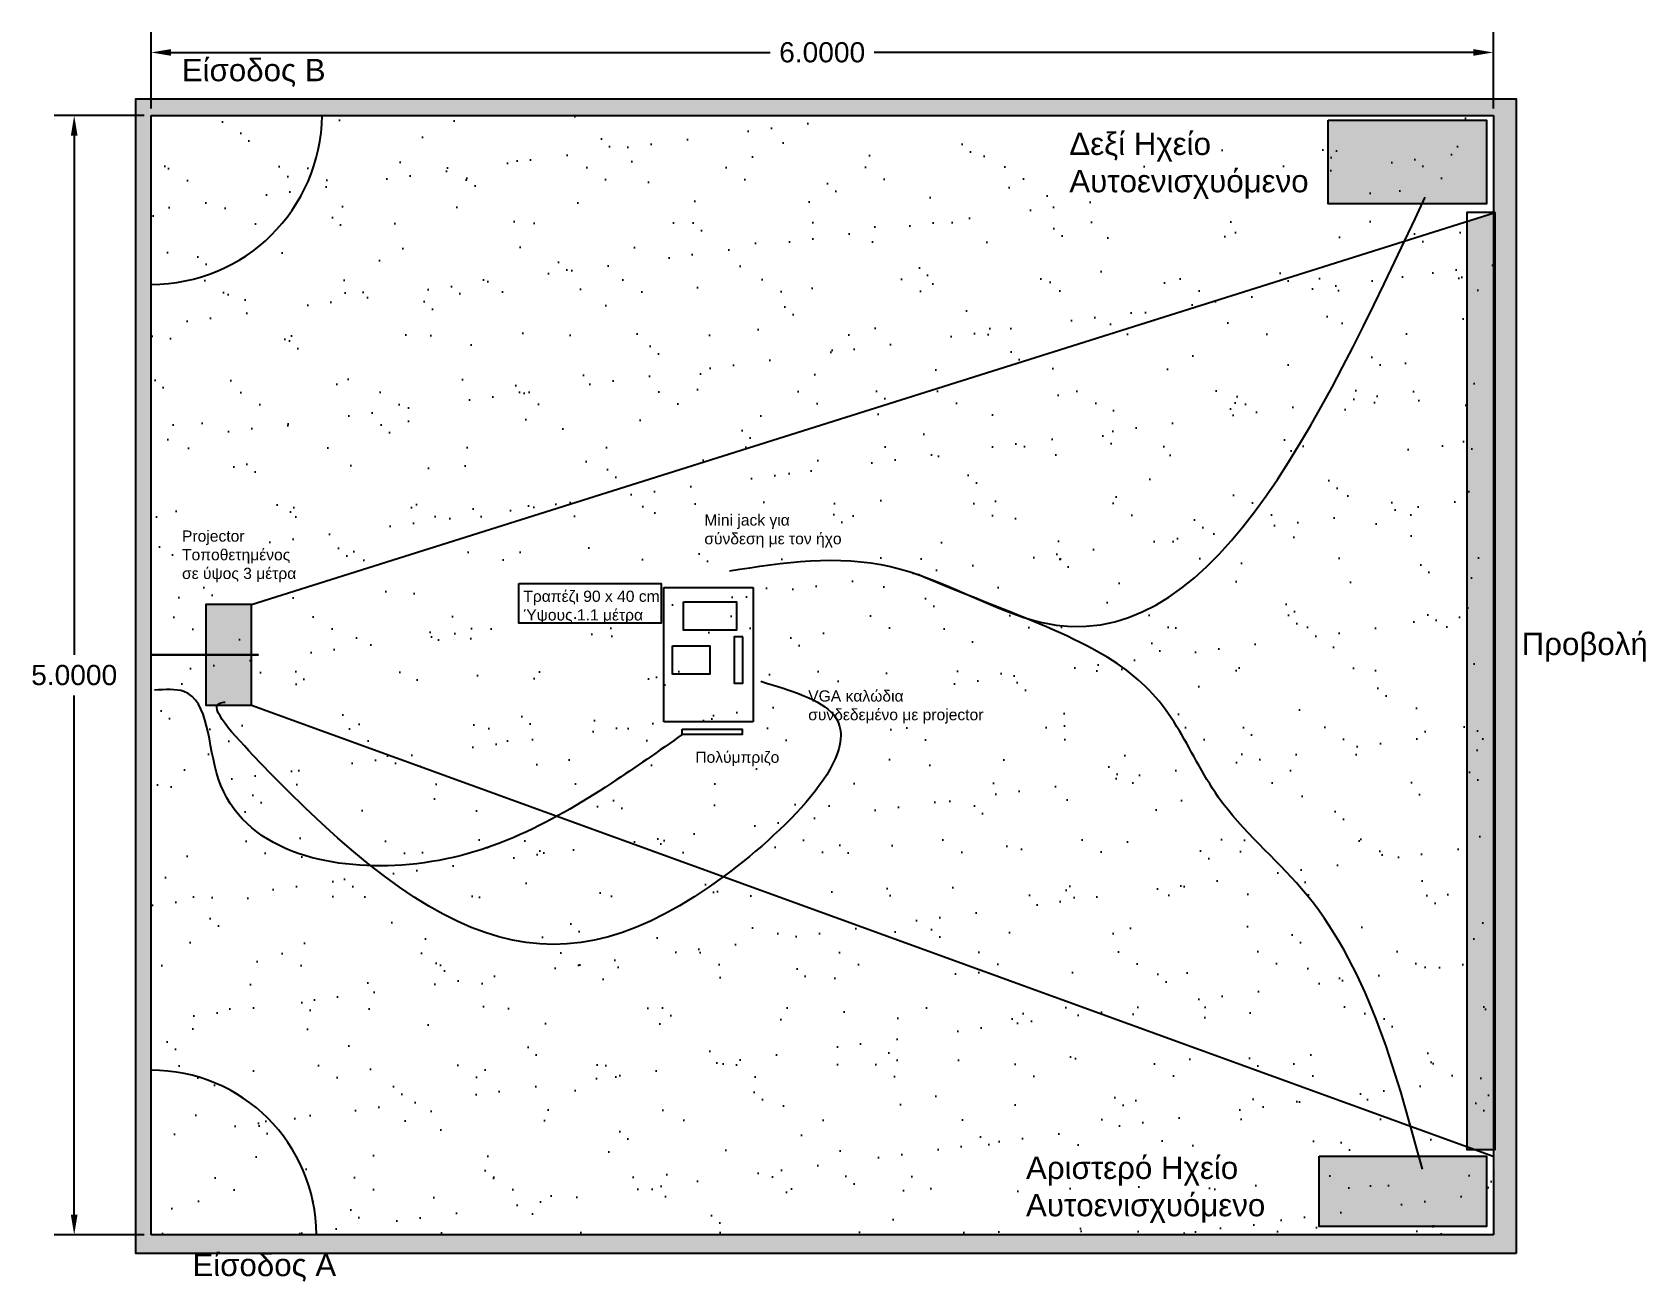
# Model space of a CAD drawing. Header units: inches. Extents: x 8.72 to 15.93, y 15.59 to 21.17.
import ezdxf

# ---------------------------------------------------------------- set-up
doc = ezdxf.new("R2010")
doc.units = ezdxf.units.IN
doc.header["$MEASUREMENT"] = 0
doc.styles.get("Standard").update_dxf_attribs({"font": 'Arial Regular.ttf'})
doc.dimstyles.get("Standard").update_dxf_attribs({"dimtxt": 0.18, "dimasz": 0.18, "dimexe": 0.18, "dimexo": 0.0625, "dimgap": 0.09, "dimtad": 0, "dimtih": 1, "dimtoh": 1, "dimdec": 4, "dimzin": 0, "dimdsep": 46, "dimtxsty": 'Standard', "dimcen": 0.09, "dimadec": 0, "dimazin": 0, "dimtfac": 1, "dimtdec": 4, "dimtofl": 0, "dimtmove": 0, "dimatfit": 3, "dimfxl": 1, "dimtolj": 1, "dimtzin": 0, "dimarcsym": 0})

# ---------------------------------------------------------------- blocks, each defined once
blk = doc.blocks.new('*D3')
at = {"color": 0, "lineweight": -2, "transparency": 16777216}
for p, q in [((9.2153, 20.7994), (8.8132, 20.7994)), ((8.9032, 20.7094), (8.9032, 18.39)), ((8.9032, 15.8894), (8.9032, 18.2088)), ((9.2153, 15.7994), (8.8132, 15.7994))]:
    blk.add_line(p, q, dxfattribs=at)
at = {"color": 0, "transparency": 16777216}
for points in [[(8.8882, 20.7094), (8.9182, 20.7094), (8.9032, 20.7994)], [(8.8882, 15.8894), (8.9182, 15.8894), (8.9032, 15.7994)]]:
    blk.add_solid(points, dxfattribs=at)
at = {"layer": 'Defpoints', "color": 0, "transparency": 16777216}
for p in [(8.9032, 20.7994), (9.2465, 20.7994), (9.2465, 15.7994)]:
    blk.add_point(p, dxfattribs=at)
at = {"color": 0, "transparency": 16777216, "insert": (8.9032, 18.2994), "char_height": 0.09, "attachment_point": 5}
blk.add_mtext('\\A1;5.0000', dxfattribs=at)
blk = doc.blocks.new('*D4')
at = {"color": 0, "lineweight": -2, "ltscale": 0.5, "transparency": 16777216}
for p, q in [((9.2465, 20.8307), (9.2465, 21.1713)), ((15.2465, 20.8307), (15.2465, 21.1713)), ((9.3365, 21.0813), (12.0143, 21.0813)), ((15.1565, 21.0813), (12.4788, 21.0813))]:
    blk.add_line(p, q, dxfattribs=at)
at = {"color": 0, "ltscale": 0.5, "transparency": 16777216}
for points in [[(9.3365, 21.0963), (9.3365, 21.0663), (9.2465, 21.0813)], [(15.1565, 21.0963), (15.1565, 21.0663), (15.2465, 21.0813)]]:
    blk.add_solid(points, dxfattribs=at)
at = {"layer": 'Defpoints', "color": 0, "ltscale": 0.5, "transparency": 16777216}
for p in [(15.2465, 21.0813), (9.2465, 20.7994), (15.2465, 20.7994)]:
    blk.add_point(p, dxfattribs=at)
at = {"color": 0, "ltscale": 0.5, "transparency": 16777216, "insert": (12.2465, 21.0813), "char_height": 0.09, "attachment_point": 5}
blk.add_mtext('\\A1;6.0000', dxfattribs=at)

msp = doc.modelspace()

# ---------------------------------------------------------------- hatches: boundary and pattern name
h = msp.add_hatch(color=256)
h.dxf.hatch_style = 1
h.paths.add_polyline_path([(9.17809, 20.87364), (9.17809, 15.7155), (15.34894, 15.7155), (15.34894, 20.87364)])
h.paths.add_polyline_path([(15.24654, 20.79943), (15.24654, 20.36606), (15.25504, 20.36606), (15.25504, 16.18023), (15.24654, 15.79943), (9.24654, 15.79943), (9.24654, 20.79943)], flags=16)
h.paths.add_polyline_path([(9.69624, 18.61537), (9.69624, 18.16481), (9.4919, 18.16481), (9.4919, 18.61537)], flags=0)
h.paths.add_polyline_path([(11.53859, 18.69066), (11.93859, 18.69066), (11.93859, 18.09066), (11.53859, 18.09066), (11.53859, 18.39066)], flags=0)
h.paths.add_polyline_path([(11.62707, 18.62764), (11.86302, 18.62764), (11.86302, 18.4999), (11.62707, 18.4999)], flags=0)
h.paths.add_polyline_path([(11.57792, 18.43112), (11.74504, 18.43112), (11.74504, 18.30339), (11.57792, 18.30339)], flags=0)
h.paths.add_polyline_path([(11.85318, 18.47043), (11.89251, 18.47043), (11.89251, 18.26408), (11.85318, 18.26408)], flags=0)
h.paths.add_polyline_path([(14.50789, 20.77874), (15.21572, 20.77874), (15.21572, 20.40536), (14.50789, 20.40536)], flags=0)
h.paths.add_polyline_path([(14.46857, 16.15075), (15.21572, 16.15075), (15.21572, 15.83633), (14.46857, 15.83633)], flags=0)
h.paths.add_polyline_path([(9.36711, 18.70138), (9.90303, 18.70138), (9.90303, 18.97155), (9.36711, 18.97155)], flags=8)
h.paths.add_polyline_path([(13.32614, 20.40097), (14.44162, 20.40097), (14.44162, 20.77369), (13.32614, 20.77369)], flags=8)
h = msp.add_hatch()
h.set_pattern_fill('AR-B88', color=256, scale=50000000000)
h.paths.add_polyline_path([(9.24654, 20.79943), (15.24654, 20.79943), (15.24654, 15.79943), (9.24654, 15.79943)])
h = msp.add_hatch()
h.set_pattern_fill('AR-SAND', color=256, scale=0.2)
h.paths.add_polyline_path([(9.24654, 15.79943), (9.24654, 20.79943), (15.24654, 20.79943), (15.24654, 15.79943)])
h = msp.add_hatch(color=256)
h.dxf.hatch_style = 1
h.paths.add_polyline_path([(15.21572, 20.40536), (15.21572, 20.77874), (14.50789, 20.77874), (14.50789, 20.40536)])
h.paths.add_polyline_path([(14.46857, 16.15075), (14.46857, 15.83633), (15.21572, 15.83633), (15.21572, 16.15075)])
h.paths.add_polyline_path([(13.13246, 15.82743), (14.24795, 15.82743), (14.24795, 16.20015), (13.13246, 16.20015)], flags=9)
h = msp.add_hatch(color=256)
h.dxf.hatch_style = 1
h.paths.add_polyline_path([(15.24654, 20.36338), (15.12724, 20.32581), (15.12724, 16.19357), (15.164, 16.18023), (15.24654, 16.18023)])
h = msp.add_hatch(color=256)
h.dxf.hatch_style = 1
h.paths.add_polyline_path([(9.69624, 18.61537), (9.4919, 18.61537), (9.4919, 18.39066), (9.69624, 18.39066)])
h.paths.add_polyline_path([(9.69624, 18.39066), (9.4919, 18.39066), (9.4919, 18.16481), (9.69624, 18.16481)])

# ---------------------------------------------------------------- linework, layer by layer
for p, q in [((9.24654, 20.79943), (15.24654, 20.79943)), ((9.24654, 15.79943), (9.24654, 20.79943)), ((15.24654, 20.79943), (15.24654, 15.79943)), ((9.69624, 18.61537), (15.25504, 20.36606)), ((11.53859, 18.39066), (11.53859, 18.69066)), ((11.53859, 18.69066), (11.93859, 18.69066)), ((11.93859, 18.69066), (11.93859, 18.09066)), ((11.53859, 18.09066), (11.53859, 18.39066)), ((9.69624, 18.16481), (15.24521, 16.15075)), ((11.93859, 18.09066), (11.53859, 18.09066)), ((15.24654, 15.79943), (9.24654, 15.79943))]:
    msp.add_line(p, q)
for points in [[(15.34894, 15.7155), (9.17809, 15.7155), (9.17809, 20.87364), (15.34894, 20.87364)], [(14.50789, 20.77874), (15.21572, 20.77874), (15.21572, 20.40536), (14.50789, 20.40536)], [(15.25504, 20.36606), (15.12724, 20.36606), (15.12724, 16.18023), (15.25504, 16.18023)], [(10.89108, 18.70828), (11.52655, 18.70828), (11.52655, 18.53186), (10.89108, 18.53186)], [(9.69624, 18.61537), (9.4919, 18.61537), (9.4919, 18.16481), (9.69624, 18.16481)], [(11.62707, 18.62764), (11.86302, 18.62764), (11.86302, 18.4999), (11.62707, 18.4999)], [(11.89251, 18.47043), (11.85318, 18.47043), (11.85318, 18.26408), (11.89251, 18.26408)], [(9.24654, 18.39066), (9.72561, 18.39066), (9.72561, 18.39066), (9.24654, 18.39066)], [(11.57792, 18.43112), (11.74504, 18.43112), (11.74504, 18.30339), (11.57792, 18.30339)], [(11.62133, 18.05877), (11.88822, 18.05877), (11.88822, 18.03396), (11.62133, 18.03396)], [(14.46857, 16.15075), (15.21572, 16.15075), (15.21572, 15.83633), (14.46857, 15.83633)]]:
    msp.add_lwpolyline(points, close=True)
for centre, radius, start, end in [((9.24835, 20.80822), 0.76295, 269.864164, 359.340191), ((9.24835, 15.79702), 0.73758, 0.187431, 90.140508)]:
    msp.add_arc(centre, radius, start, end)
at = {"color": 6}
msp.add_spline([(11.83236, 18.76597), (12.55234, 18.78458), (13.22266, 18.53644), (14.94192, 20.43472)], degree=3, dxfattribs=at)
msp.add_open_spline([(14.92951, 16.09225), (14.80536, 16.54937), (14.63087, 17.19189), (14.02919, 17.67859), (13.76372, 18.24434), (13.47952, 18.43946), (12.80594, 18.69007), (12.6751, 18.74865)], degree=3, knots=[0, 0, 0, 0, 1.3645049, 1.9179658, 2.2826655, 3.1268683, 3.4510014, 3.4510014, 3.4510014, 3.4510014], dxfattribs=at)
at = {"color": 5}
msp.add_spline([(11.97297, 18.27189), (12.29806, 18.12192), (11.81042, 17.40333), (9.70356, 17.94071), (9.57227, 18.17816), (9.57852, 18.17816)], degree=3, dxfattribs=at)
at = {"color": 2}
msp.add_spline([(11.62133, 18.03396), (11.30479, 17.81683), (10.36757, 17.45083), (9.54829, 17.83545), (9.39312, 18.22627), (9.26278, 18.23247)], degree=3, dxfattribs=at)

# ---------------------------------------------------------------- texts
at = {"attachment_point": 1}
for s, width, insert, char_height in [('Είσοδος Β', 1.4844696, (9.38398, 21.05257), 0.1), ('Δεξί Ηχείο \\PΑυτοενισχυόμενο', 1.2681892, (13.35114, 20.72319), 0.1), ('{\\C30;Mini jack για \\Pσύνδεση με τον ήχο}', 2.5855332, (11.71978, 19.01743), 0.05), ('{\\C30;Projector\\PΤοποθετημένος\\Pσε ύψος 3 μέτρα}', 2.5855332, (9.38507, 18.94582), 0.05), ('{\\C30;Τραπέζι 90 x 40 cm\\PΎψους 1.1 μέτρα}', 2.5855332, (10.91069, 18.67692), 0.05), ('Προβολή', 1.2681892, (15.37301, 18.48931), 0.1), ('{\\C30;VGA καλώδια \\Pσυνδεδεμένο με projector}', 2.5855332, (12.18398, 18.23135), 0.05), ('Αριστερό Ηχείο \\PΑυτοενισχυόμενο', 1.2681892, (13.15746, 16.1487), 0.1), ('Είσοδος Α', 1.4844696, (9.43145, 15.7148), 0.1)]:
    msp.add_mtext_dynamic_manual_height_columns(s, width=width, gutter_width=1, heights=[0], dxfattribs=dict(at, insert=insert, char_height=char_height))
at = {"color": 2, "insert": (11.67929, 17.95787), "char_height": 0.05, "attachment_point": 1}
msp.add_mtext_dynamic_manual_height_columns('{\\C30;Πολύμπριζo}', width=2.5855332, gutter_width=1, heights=[0.15422], dxfattribs=at)

# ---------------------------------------------------------------- dimensions: what is measured, and where the dimension line sits
at = {"ltscale": 0.5}
dim = msp.add_linear_dim(base=(15.24654, 21.08126), p1=(9.24654, 20.79943), p2=(15.24654, 20.79943), dimstyle='Standard', override={"dimscale": 0.5, "dimtofl": 0}, dxfattribs=at)
dim.commit()
dim.dimension.update_dxf_attribs({"geometry": '*D4', "text_midpoint": (12.24654, 21.08126)})
dim = msp.add_linear_dim(base=(8.90322, 20.79943), p1=(9.24654, 15.79943), p2=(9.24654, 20.79943), angle=270, dimstyle='Standard', override={"dimscale": 0.5})
dim.commit()
dim.dimension.update_dxf_attribs({"geometry": '*D3', "text_midpoint": (8.90322, 18.29943)})

doc.saveas('drawing.dxf')
